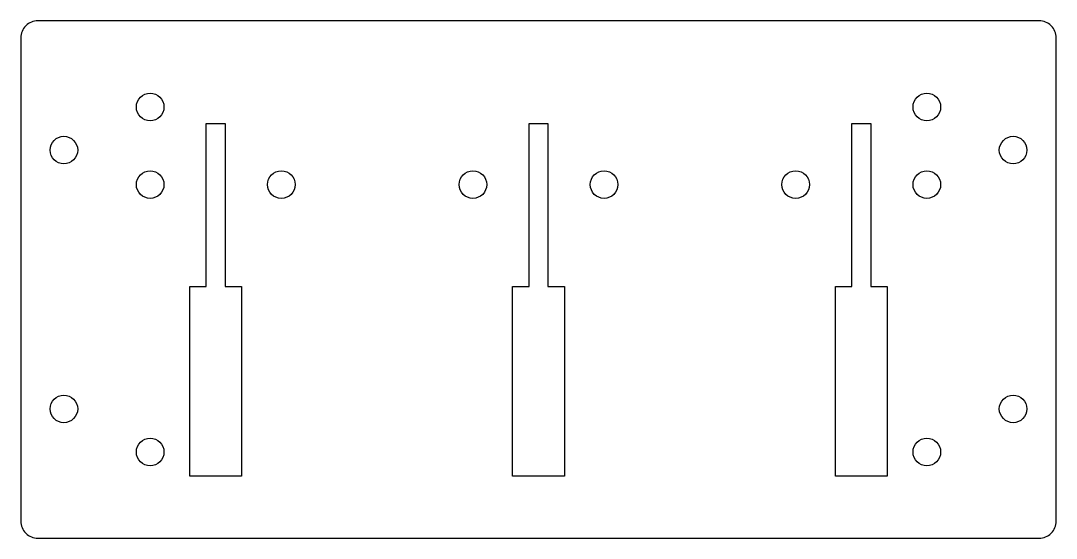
# Model space of a CAD drawing. Header units: millimetres. Extents: x -2 to 118, y -60 to 0.
import ezdxf

# ---------------------------------------------------------------- set-up
doc = ezdxf.new("R2010")
doc.units = ezdxf.units.MM

msp = doc.modelspace()

# ---------------------------------------------------------------- linework, layer by layer
msp.add_lwpolyline([(118, -2, 0.414214), (116, 0), (0, 0, 0.414214), (-2, -2), (-2, -58, 0.414214), (0, -60), (116, -60, 0.414214), (118, -58)], format="xyb", close=True)
for points in [[(17.6, -30.8), (19.5, -30.8), (19.5, -11.9), (21.7, -11.9), (21.7, -30.8), (23.6, -30.8), (23.6, -52.8), (17.6, -52.8)], [(61, -30.8), (61, -52.8), (55, -52.8), (55, -30.8), (56.9, -30.8), (56.9, -11.9), (59.1, -11.9), (59.1, -30.8)], [(92.4, -52.8), (92.4, -30.8), (94.3, -30.8), (94.3, -11.9), (96.5, -11.9), (96.5, -30.8), (98.4, -30.8), (98.4, -52.8)]]:
    msp.add_lwpolyline(points, close=True)
for centre in [(13, -10), (103, -10), (3, -15), (113, -15), (13, -19), (28.2, -19), (50.4, -19), (65.6, -19), (87.8, -19), (103, -19), (3, -45), (113, -45), (13, -50), (103, -50)]:
    msp.add_circle(centre, 1.6)

doc.saveas('drawing.dxf')
